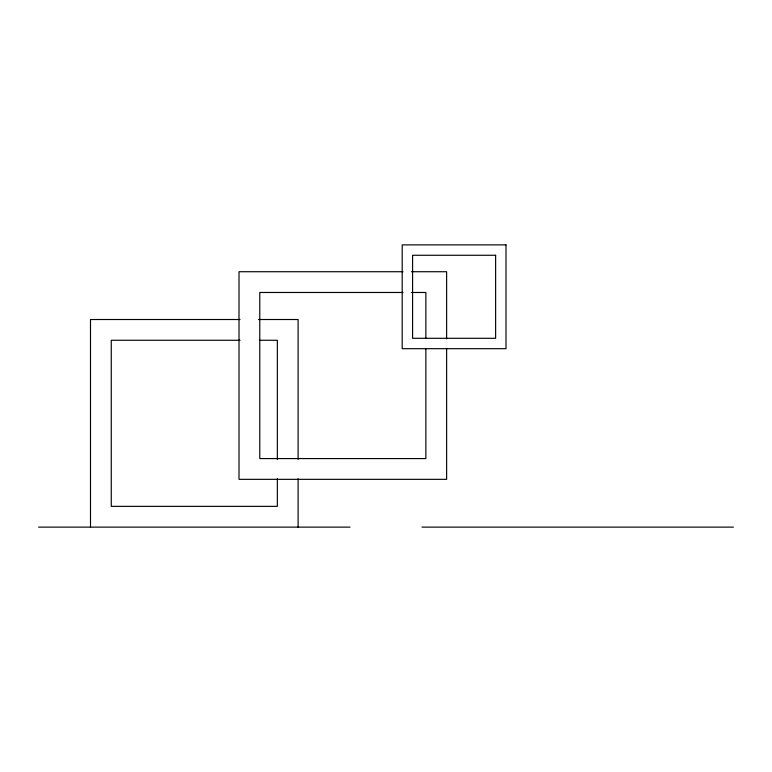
<?xml version="1.0" encoding="UTF-8"?>
<svg xmlns="http://www.w3.org/2000/svg" width="772" height="772" viewBox="0 0 772 772"><rect width="100%" height="100%" fill="white"/><g stroke="black" fill="none" stroke-linecap="round" stroke-linejoin="round"><path stroke-width="1.16" d="M402.994 271.725L239.011 271.725L239.011 479.335L446.621 479.335L446.621 348.529M411.418 271.725L446.621 271.725L446.621 338.927M402.994 292.482L259.778 292.482L259.778 458.578L425.864 458.578L425.864 349.05M411.418 292.482L425.864 292.482L425.864 338.223M240.044 319.512L90.498 319.512L90.498 527.122M258.514 319.512L298.108 319.512L298.108 459.427M240.044 340.269L111.264 340.269L111.264 506.364L277.351 506.364L277.351 478.679M259.296 340.269L277.351 340.269L277.351 459.427M38.6 527.122L350.015 527.122M421.985 527.122L733.4 527.122M298.108 478.679L298.108 527.122M506.007 244.878L402.202 244.878L402.202 348.683L506.007 348.683L506.007 244.878M495.624 255.262L412.586 255.262L412.586 338.3L495.624 338.3L495.624 255.262"/></g></svg>
